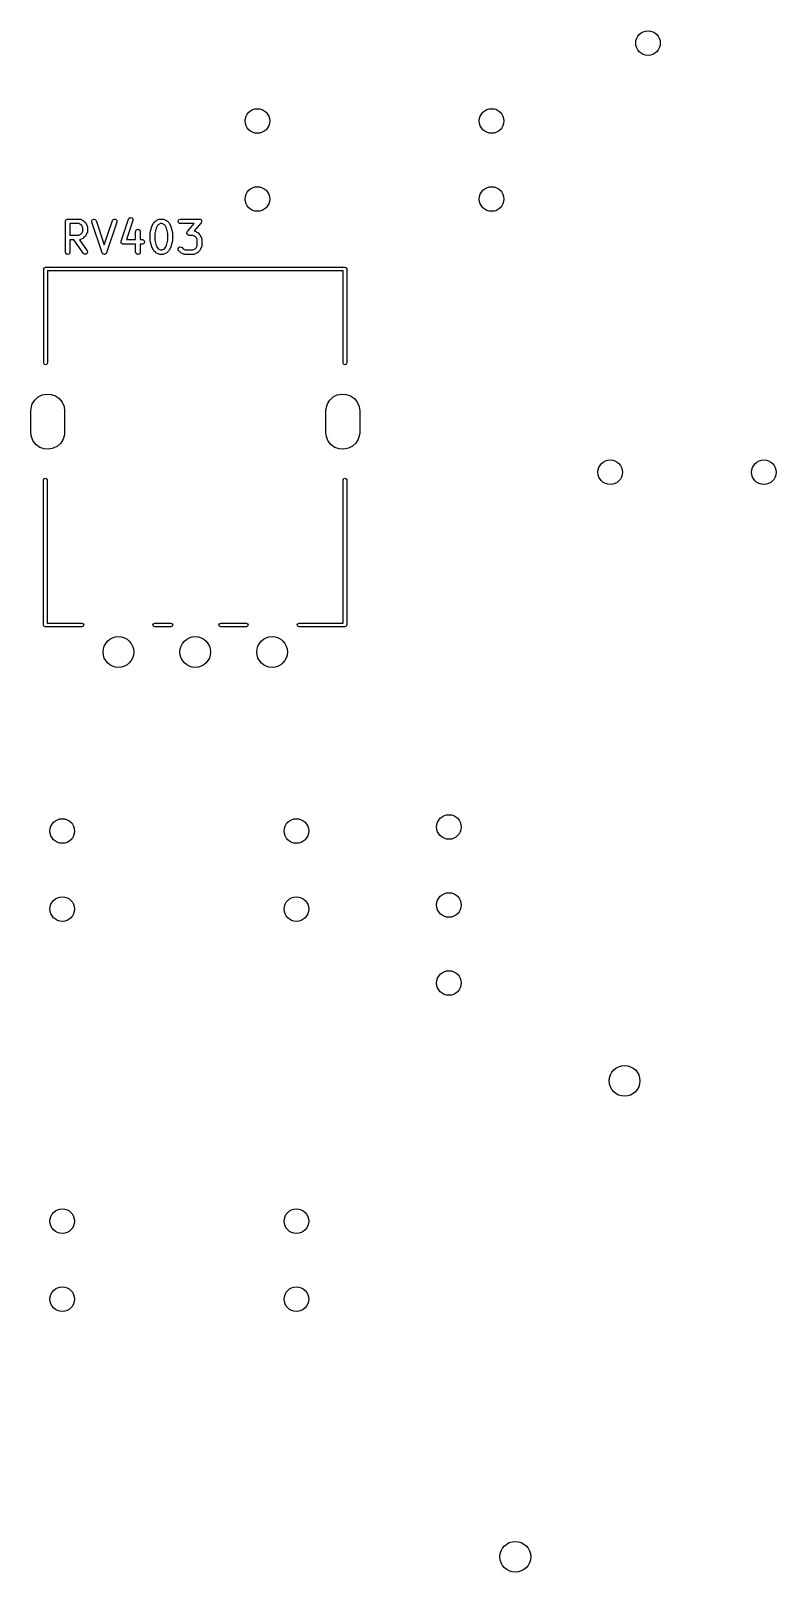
# Model space of a CAD drawing. Extents: x 44 to 169, y -237 to -27.
# Drawn here: x 101.3 to 125.6, y -182.4 to -132.2 of the extents above; entities that cross this region are included whole.
import ezdxf

# ---------------------------------------------------------------- set-up
doc = ezdxf.new("R2010")
doc.units = 0
doc.layers.add('BLACK', color=7, linetype='CONTINUOUS')

msp = doc.modelspace()

# ---------------------------------------------------------------- linework, layer by layer
at = {"layer": 'BLACK', "linetype": 'CONTINUOUS'}
for p, q in [((102.454, -138.39), (102.456, -138.381)), ((102.454, -139.39), (102.454, -138.39)), ((102.455, -138.377), (102.457, -138.374)), ((102.456, -138.381), (102.455, -138.377)), ((102.457, -138.374), (102.458, -138.365)), ((102.458, -138.365), (102.471, -138.35)), ((102.471, -138.35), (102.481, -138.333)), ((102.481, -138.333), (102.487, -138.331)), ((102.487, -138.331), (102.491, -138.325)), ((102.491, -138.325), (102.511, -138.322)), ((102.511, -138.322), (102.529, -138.315)), ((102.529, -138.315), (102.91, -138.315)), ((102.604, -138.465), (102.604, -138.839)), ((102.892, -138.465), (102.604, -138.465)), ((102.961, -138.5), (102.892, -138.465)), ((102.91, -138.315), (102.936, -138.32)), ((102.936, -138.32), (102.939, -138.323)), ((102.939, -138.323), (102.943, -138.323)), ((102.943, -138.323), (103.039, -138.371)), ((103.039, -138.371), (103.057, -138.384)), ((103.057, -138.384), (103.058, -138.385)), ((103.058, -138.385), (103.106, -138.433)), ((103.106, -138.433), (103.119, -138.451)), ((103.119, -138.451), (103.12, -138.452)), ((103.12, -138.452), (103.167, -138.547)), ((103.311, -138.388), (103.33, -138.341)), ((103.315, -138.414), (103.311, -138.388)), ((103.648, -139.414), (103.315, -138.414)), ((103.33, -138.341), (103.375, -138.316)), ((103.375, -138.316), (103.425, -138.326)), ((103.425, -138.326), (103.457, -138.367)), ((103.457, -138.367), (103.719, -139.153)), ((103.719, -139.153), (103.982, -138.367)), ((104.124, -138.414), (103.791, -139.414)), ((103.982, -138.367), (103.994, -138.344)), ((103.994, -138.344), (104.038, -138.317)), ((104.038, -138.317), (104.088, -138.324)), ((104.088, -138.324), (104.123, -138.363)), ((104.123, -138.363), (104.124, -138.414)), ((104.267, -139.033), (104.505, -138.319)), ((104.648, -138.366), (104.443, -138.982)), ((104.505, -138.319), (104.518, -138.296)), ((104.518, -138.296), (104.562, -138.269)), ((104.562, -138.269), (104.612, -138.277)), ((104.612, -138.277), (104.646, -138.315)), ((104.646, -138.315), (104.648, -138.366)), ((105.271, -138.547), (105.319, -138.452)), ((105.319, -138.452), (105.332, -138.434)), ((105.332, -138.434), (105.333, -138.433)), ((105.333, -138.433), (105.381, -138.385)), ((105.381, -138.385), (105.399, -138.372)), ((105.399, -138.372), (105.4, -138.371)), ((105.4, -138.371), (105.495, -138.323)), ((105.547, -138.465), (105.478, -138.5)), ((105.495, -138.323), (105.52, -138.316)), ((105.52, -138.316), (105.525, -138.317)), ((105.525, -138.317), (105.529, -138.315)), ((105.529, -138.315), (105.624, -138.315)), ((105.606, -138.465), (105.547, -138.465)), ((105.675, -138.5), (105.606, -138.465)), ((105.624, -138.315), (105.65, -138.32)), ((105.65, -138.32), (105.653, -138.323)), ((105.653, -138.323), (105.658, -138.323)), ((105.658, -138.323), (105.753, -138.371)), ((105.753, -138.371), (105.771, -138.384)), ((105.771, -138.384), (105.772, -138.385)), ((105.772, -138.385), (105.82, -138.433)), ((105.82, -138.433), (105.833, -138.451)), ((105.833, -138.451), (105.834, -138.452)), ((105.834, -138.452), (105.882, -138.547)), ((106.122, -138.377), (106.147, -138.333)), ((106.131, -138.428), (106.122, -138.377)), ((106.17, -138.461), (106.131, -138.428)), ((106.147, -138.333), (106.196, -138.315)), ((106.196, -138.465), (106.17, -138.461)), ((106.196, -138.315), (106.815, -138.315)), ((106.649, -138.465), (106.196, -138.465)), ((106.425, -138.722), (106.649, -138.465)), ((106.871, -138.44), (106.644, -138.7)), ((106.815, -138.315), (106.826, -138.317)), ((106.826, -138.317), (106.829, -138.317)), ((106.829, -138.317), (106.832, -138.318)), ((106.832, -138.318), (106.84, -138.32)), ((106.84, -138.32), (106.856, -138.333)), ((106.856, -138.333), (106.873, -138.343)), ((106.878, -138.421), (106.871, -138.44)), ((106.873, -138.343), (106.875, -138.349)), ((106.875, -138.349), (106.88, -138.353)), ((106.889, -138.403), (106.878, -138.421)), ((106.88, -138.353), (106.883, -138.373)), ((106.883, -138.373), (106.89, -138.392)), ((106.89, -138.392), (106.887, -138.398)), ((106.887, -138.398), (106.889, -138.403)), ((102.604, -138.839), (102.892, -138.839)), ((102.892, -138.839), (102.961, -138.805)), ((102.943, -138.981), (102.918, -138.989)), ((103.039, -138.934), (102.943, -138.981)), ((102.991, -138.53), (102.961, -138.5)), ((102.961, -138.805), (102.991, -138.775)), ((103.025, -138.599), (102.991, -138.53)), ((102.991, -138.775), (103.025, -138.706)), ((103.025, -138.706), (103.025, -138.599)), ((103.04, -138.932), (103.039, -138.934)), ((103.058, -138.92), (103.04, -138.932)), ((103.106, -138.872), (103.058, -138.92)), ((103.12, -138.852), (103.106, -138.871)), ((103.106, -138.871), (103.106, -138.872)), ((103.167, -138.757), (103.12, -138.852)), ((103.167, -138.547), (103.175, -138.572)), ((103.168, -138.753), (103.167, -138.757)), ((103.171, -138.749), (103.168, -138.753)), ((103.175, -138.724), (103.171, -138.749)), ((103.175, -138.572), (103.174, -138.577)), ((103.174, -138.577), (103.175, -138.581)), ((103.175, -138.581), (103.175, -138.724)), ((104.443, -138.982), (104.74, -138.982)), ((104.74, -138.724), (104.744, -138.698)), ((104.74, -138.982), (104.74, -138.724)), ((104.744, -138.698), (104.777, -138.659)), ((104.777, -138.659), (104.828, -138.65)), ((104.828, -138.65), (104.872, -138.676)), ((104.872, -138.676), (104.89, -138.724)), ((104.89, -138.724), (104.89, -138.982)), ((104.89, -138.982), (104.958, -138.982)), ((104.958, -138.982), (104.983, -138.987)), ((104.983, -138.987), (105.022, -139.02)), ((105.216, -138.771), (105.218, -138.757)), ((105.216, -139.009), (105.216, -138.771)), ((105.218, -138.753), (105.266, -138.563)), ((105.218, -138.757), (105.218, -138.753)), ((105.266, -138.563), (105.271, -138.551)), ((105.271, -138.551), (105.271, -138.547)), ((105.409, -138.607), (105.366, -138.781)), ((105.366, -138.781), (105.366, -139)), ((105.448, -138.53), (105.409, -138.607)), ((105.478, -138.5), (105.448, -138.53)), ((105.705, -138.53), (105.675, -138.5)), ((105.744, -138.607), (105.705, -138.53)), ((105.787, -138.781), (105.744, -138.607)), ((105.787, -139), (105.787, -138.781)), ((105.882, -138.547), (105.885, -138.56)), ((105.885, -138.56), (105.887, -138.563)), ((105.887, -138.563), (105.935, -138.753)), ((105.935, -138.753), (105.936, -138.768)), ((105.936, -138.768), (105.937, -138.771)), ((105.937, -138.771), (105.937, -139.009)), ((106.406, -138.77), (106.409, -138.764)), ((106.413, -138.789), (106.406, -138.77)), ((106.407, -138.758), (106.418, -138.741)), ((106.409, -138.764), (106.407, -138.758)), ((106.416, -138.809), (106.413, -138.789)), ((106.421, -138.813), (106.416, -138.809)), ((106.418, -138.741), (106.425, -138.722)), ((106.423, -138.818), (106.421, -138.813)), ((106.44, -138.829), (106.423, -138.818)), ((106.456, -138.842), (106.44, -138.829)), ((106.464, -138.843), (106.456, -138.842)), ((106.467, -138.845), (106.464, -138.843)), ((106.47, -138.844), (106.467, -138.845)), ((106.481, -138.846), (106.47, -138.844)), ((106.606, -138.846), (106.481, -138.846)), ((106.675, -138.881), (106.606, -138.846)), ((106.644, -138.7), (106.65, -138.701)), ((106.65, -138.701), (106.653, -138.704)), ((106.653, -138.704), (106.658, -138.704)), ((106.658, -138.704), (106.753, -138.752)), ((106.705, -138.911), (106.675, -138.881)), ((106.74, -138.98), (106.705, -138.911)), ((106.74, -139.182), (106.74, -138.98)), ((106.753, -138.752), (106.771, -138.765)), ((106.771, -138.765), (106.772, -138.766)), ((106.772, -138.766), (106.82, -138.814)), ((106.82, -138.814), (106.833, -138.832)), ((106.833, -138.832), (106.834, -138.833)), ((106.834, -138.833), (106.882, -138.928)), ((106.882, -138.928), (106.889, -138.953)), ((106.889, -138.953), (106.888, -138.958)), ((106.888, -138.958), (106.89, -138.962)), ((106.89, -138.962), (106.89, -139.2)), ((102.471, -139.439), (102.454, -139.39)), ((102.516, -139.464), (102.471, -139.439)), ((102.566, -139.455), (102.516, -139.464)), ((102.599, -139.416), (102.566, -139.455)), ((102.604, -139.39), (102.599, -139.416)), ((102.728, -138.989), (102.604, -138.989)), ((102.604, -138.989), (102.604, -139.39)), ((103.039, -139.433), (102.728, -138.989)), ((102.914, -138.988), (102.911, -138.989)), ((102.911, -138.989), (103.162, -139.347)), ((102.918, -138.989), (102.914, -138.988)), ((103.081, -139.463), (103.039, -139.433)), ((103.132, -139.458), (103.081, -139.463)), ((103.168, -139.422), (103.132, -139.458)), ((103.162, -139.347), (103.173, -139.371)), ((103.173, -139.371), (103.168, -139.422)), ((103.65, -139.416), (103.648, -139.414)), ((103.65, -139.418), (103.65, -139.416)), ((103.665, -139.436), (103.65, -139.418)), ((103.68, -139.454), (103.665, -139.436)), ((103.682, -139.455), (103.68, -139.454)), ((103.684, -139.456), (103.682, -139.455)), ((103.707, -139.46), (103.684, -139.456)), ((103.73, -139.465), (103.707, -139.46)), ((103.732, -139.464), (103.73, -139.465)), ((103.734, -139.464), (103.732, -139.464)), ((103.755, -139.451), (103.734, -139.464)), ((103.776, -139.44), (103.755, -139.451)), ((103.778, -139.437), (103.776, -139.438)), ((103.776, -139.438), (103.776, -139.44)), ((103.791, -139.414), (103.778, -139.437)), ((104.265, -139.044), (104.267, -139.039)), ((104.268, -139.064), (104.265, -139.044)), ((104.267, -139.039), (104.267, -139.033)), ((104.269, -139.085), (104.268, -139.064)), ((104.273, -139.089), (104.269, -139.085)), ((104.274, -139.095), (104.273, -139.089)), ((104.289, -139.108), (104.274, -139.095)), ((104.303, -139.123), (104.289, -139.108)), ((104.308, -139.124), (104.303, -139.123)), ((104.313, -139.128), (104.308, -139.124)), ((104.338, -139.132), (104.313, -139.128)), ((104.74, -139.132), (104.338, -139.132)), ((104.74, -139.39), (104.74, -139.132)), ((104.757, -139.439), (104.74, -139.39)), ((104.802, -139.464), (104.757, -139.439)), ((104.852, -139.455), (104.802, -139.464)), ((104.885, -139.416), (104.852, -139.455)), ((104.89, -139.39), (104.885, -139.416)), ((104.958, -139.132), (104.89, -139.132)), ((104.89, -139.132), (104.89, -139.39)), ((105.006, -139.114), (104.958, -139.132)), ((105.031, -139.07), (105.006, -139.114)), ((105.022, -139.02), (105.031, -139.07)), ((105.217, -139.013), (105.216, -139.009)), ((105.218, -139.028), (105.217, -139.013)), ((105.266, -139.218), (105.218, -139.028)), ((105.268, -139.221), (105.266, -139.218)), ((105.271, -139.233), (105.268, -139.221)), ((105.319, -139.329), (105.271, -139.233)), ((105.32, -139.33), (105.319, -139.329)), ((105.333, -139.348), (105.32, -139.33)), ((105.381, -139.396), (105.333, -139.348)), ((105.366, -139), (105.409, -139.174)), ((105.382, -139.396), (105.381, -139.396)), ((105.4, -139.41), (105.382, -139.396)), ((105.495, -139.457), (105.4, -139.41)), ((105.409, -139.174), (105.448, -139.251)), ((105.448, -139.251), (105.478, -139.281)), ((105.478, -139.281), (105.547, -139.315)), ((105.5, -139.458), (105.495, -139.457)), ((105.503, -139.461), (105.5, -139.458)), ((105.529, -139.465), (105.503, -139.461)), ((105.624, -139.465), (105.529, -139.465)), ((105.547, -139.315), (105.606, -139.315)), ((105.606, -139.315), (105.675, -139.281)), ((105.628, -139.464), (105.624, -139.465)), ((105.633, -139.465), (105.628, -139.464)), ((105.658, -139.457), (105.633, -139.465)), ((105.753, -139.41), (105.658, -139.457)), ((105.675, -139.281), (105.705, -139.251)), ((105.705, -139.251), (105.744, -139.174)), ((105.744, -139.174), (105.787, -139)), ((105.754, -139.409), (105.753, -139.41)), ((105.772, -139.396), (105.754, -139.409)), ((105.82, -139.348), (105.772, -139.396)), ((105.821, -139.347), (105.82, -139.348)), ((105.834, -139.329), (105.821, -139.347)), ((105.882, -139.233), (105.834, -139.329)), ((105.887, -139.218), (105.882, -139.23)), ((105.882, -139.23), (105.882, -139.233)), ((105.935, -139.028), (105.887, -139.218)), ((105.937, -139.009), (105.935, -139.024)), ((105.935, -139.024), (105.935, -139.028)), ((106.123, -139.276), (106.153, -139.234)), ((106.128, -139.327), (106.123, -139.276)), ((106.143, -139.348), (106.128, -139.327)), ((106.19, -139.396), (106.143, -139.348)), ((106.153, -139.234), (106.202, -139.22)), ((106.192, -139.396), (106.19, -139.396)), ((106.21, -139.41), (106.192, -139.396)), ((106.202, -139.22), (106.249, -139.242)), ((106.305, -139.457), (106.21, -139.41)), ((106.249, -139.242), (106.288, -139.281)), ((106.288, -139.281), (106.356, -139.315)), ((106.309, -139.458), (106.305, -139.457)), ((106.313, -139.461), (106.309, -139.458)), ((106.338, -139.465), (106.313, -139.461)), ((106.624, -139.465), (106.338, -139.465)), ((106.356, -139.315), (106.606, -139.315)), ((106.606, -139.315), (106.675, -139.281)), ((106.628, -139.464), (106.624, -139.465)), ((106.633, -139.465), (106.628, -139.464)), ((106.658, -139.457), (106.633, -139.465)), ((106.753, -139.41), (106.658, -139.457)), ((106.675, -139.281), (106.705, -139.251)), ((106.705, -139.251), (106.74, -139.182)), ((106.754, -139.409), (106.753, -139.41)), ((106.772, -139.396), (106.754, -139.409)), ((106.82, -139.348), (106.772, -139.396)), ((106.821, -139.347), (106.82, -139.348)), ((106.834, -139.329), (106.821, -139.347)), ((106.882, -139.233), (106.834, -139.329)), ((106.885, -139.226), (106.882, -139.229)), ((106.882, -139.229), (106.882, -139.233)), ((106.89, -139.2), (106.885, -139.226)), ((101.75, -139.94), (101.768, -139.898)), ((101.75, -143), (101.75, -139.94)), ((101.768, -139.898), (101.81, -139.88)), ((101.81, -139.88), (111.55, -139.88)), ((111.55, -139.88), (111.592, -139.898)), ((111.592, -139.898), (111.61, -139.94)), ((111.61, -139.94), (111.61, -143)), ((111.49, -140), (101.87, -140)), ((101.87, -140), (101.87, -143)), ((111.49, -143), (111.49, -140)), ((101.768, -143.042), (101.75, -143)), ((101.87, -143), (101.852, -143.042)), ((111.508, -143.042), (111.49, -143)), ((111.61, -143), (111.592, -143.042)), ((101.81, -143.06), (101.768, -143.042)), ((101.852, -143.042), (101.81, -143.06)), ((111.55, -143.06), (111.508, -143.042)), ((111.592, -143.042), (111.55, -143.06)), ((101.33, -144.56), (101.336, -144.48)), ((101.336, -144.48), (101.378, -144.336)), ((101.378, -144.336), (101.456, -144.209)), ((101.456, -144.209), (101.566, -144.108)), ((101.566, -144.108), (101.699, -144.041)), ((101.699, -144.041), (101.845, -144.011)), ((101.845, -144.011), (101.994, -144.022)), ((101.994, -144.022), (102.135, -144.073)), ((102.135, -144.073), (102.257, -144.159)), ((102.257, -144.159), (102.35, -144.275)), ((102.35, -144.275), (102.41, -144.412)), ((102.41, -144.412), (102.43, -144.56)), ((110.93, -144.56), (110.936, -144.48)), ((110.936, -144.48), (110.978, -144.336)), ((110.978, -144.336), (111.056, -144.209)), ((111.056, -144.209), (111.166, -144.108)), ((111.166, -144.108), (111.299, -144.041)), ((111.299, -144.041), (111.445, -144.011)), ((111.445, -144.011), (111.594, -144.022)), ((111.594, -144.022), (111.735, -144.073)), ((111.735, -144.073), (111.857, -144.159)), ((111.857, -144.159), (111.95, -144.275)), ((111.95, -144.275), (112.01, -144.412)), ((112.01, -144.412), (112.03, -144.56)), ((101.33, -145.26), (101.33, -144.56)), ((102.43, -144.56), (102.43, -145.26)), ((110.93, -145.26), (110.93, -144.56)), ((112.03, -144.56), (112.03, -145.26)), ((101.35, -145.408), (101.33, -145.26)), ((101.41, -145.545), (101.35, -145.408)), ((102.382, -145.484), (102.304, -145.611)), ((102.424, -145.34), (102.382, -145.484)), ((102.43, -145.26), (102.424, -145.34)), ((110.95, -145.408), (110.93, -145.26)), ((111.01, -145.545), (110.95, -145.408)), ((111.982, -145.484), (111.904, -145.611)), ((112.024, -145.34), (111.982, -145.484)), ((112.03, -145.26), (112.024, -145.34)), ((101.503, -145.661), (101.41, -145.545)), ((101.625, -145.747), (101.503, -145.661)), ((101.766, -145.798), (101.625, -145.747)), ((101.915, -145.809), (101.766, -145.798)), ((102.061, -145.779), (101.915, -145.809)), ((102.194, -145.712), (102.061, -145.779)), ((102.304, -145.611), (102.194, -145.712)), ((111.103, -145.661), (111.01, -145.545)), ((111.225, -145.747), (111.103, -145.661)), ((111.366, -145.798), (111.225, -145.747)), ((111.515, -145.809), (111.366, -145.798)), ((111.661, -145.779), (111.515, -145.809)), ((111.794, -145.712), (111.661, -145.779)), ((111.904, -145.611), (111.794, -145.712)), ((101.74, -146.81), (101.758, -146.768)), ((101.74, -151.53), (101.74, -146.81)), ((101.758, -146.768), (101.8, -146.75)), ((101.8, -146.75), (101.842, -146.768)), ((101.842, -146.768), (101.86, -146.81)), ((101.86, -146.81), (101.86, -151.47)), ((111.49, -146.81), (111.508, -146.768)), ((111.49, -151.47), (111.49, -146.81)), ((111.508, -146.768), (111.55, -146.75)), ((111.55, -146.75), (111.592, -146.768)), ((111.592, -146.768), (111.61, -146.81)), ((111.61, -146.81), (111.61, -151.53)), ((101.758, -151.572), (101.74, -151.53)), ((101.86, -151.47), (102.99, -151.47)), ((102.99, -151.47), (103.032, -151.488)), ((103.032, -151.488), (103.05, -151.53)), ((103.05, -151.53), (103.032, -151.572)), ((105.3, -151.53), (105.318, -151.488)), ((105.318, -151.572), (105.3, -151.53)), ((105.318, -151.488), (105.36, -151.47)), ((105.36, -151.47), (105.89, -151.47)), ((105.89, -151.47), (105.932, -151.488)), ((105.932, -151.488), (105.95, -151.53)), ((105.95, -151.53), (105.932, -151.572)), ((107.45, -151.53), (107.468, -151.488)), ((107.468, -151.572), (107.45, -151.53)), ((107.468, -151.488), (107.51, -151.47)), ((107.51, -151.47), (108.34, -151.47)), ((108.34, -151.47), (108.382, -151.488)), ((108.382, -151.488), (108.4, -151.53)), ((108.4, -151.53), (108.382, -151.572)), ((110, -151.53), (110.018, -151.488)), ((110.018, -151.572), (110, -151.53)), ((110.018, -151.488), (110.06, -151.47)), ((110.06, -151.47), (111.49, -151.47)), ((111.61, -151.53), (111.592, -151.572)), ((101.8, -151.59), (101.758, -151.572)), ((101.805, -151.588), (101.8, -151.59)), ((101.81, -151.59), (101.805, -151.588)), ((102.99, -151.59), (101.81, -151.59)), ((103.032, -151.572), (102.99, -151.59)), ((105.36, -151.59), (105.318, -151.572)), ((105.89, -151.59), (105.36, -151.59)), ((105.932, -151.572), (105.89, -151.59)), ((107.51, -151.59), (107.468, -151.572)), ((108.34, -151.59), (107.51, -151.59)), ((108.382, -151.572), (108.34, -151.59)), ((110.06, -151.59), (110.018, -151.572)), ((111.55, -151.59), (110.06, -151.59)), ((111.592, -151.572), (111.55, -151.59))]:
    msp.add_line(p, q, dxfattribs=at)
at = {"layer": 'BLACK'}
for centre, radius in [((121.412, -132.588), 0.4), ((108.702, -135.123), 0.4), ((116.322, -135.123), 0.4), ((108.702, -137.663), 0.4), ((116.322, -137.663), 0.4), ((120.182, -146.558), 0.4), ((125.182, -146.558), 0.4), ((104.18, -152.41), 0.5), ((106.68, -152.41), 0.5), ((109.18, -152.41), 0.5), ((102.352, -158.237), 0.4), ((109.972, -158.237), 0.4), ((114.935, -158.105), 0.4), ((102.352, -160.777), 0.4), ((109.972, -160.777), 0.4), ((114.935, -160.645), 0.4), ((114.935, -163.185), 0.4), ((120.65, -166.37), 0.5), ((102.352, -170.937), 0.4), ((109.972, -170.937), 0.4), ((102.352, -173.477), 0.4), ((109.972, -173.477), 0.4), ((117.094, -181.864), 0.5)]:
    msp.add_circle(centre, radius, dxfattribs=at)

doc.saveas('drawing.dxf')
